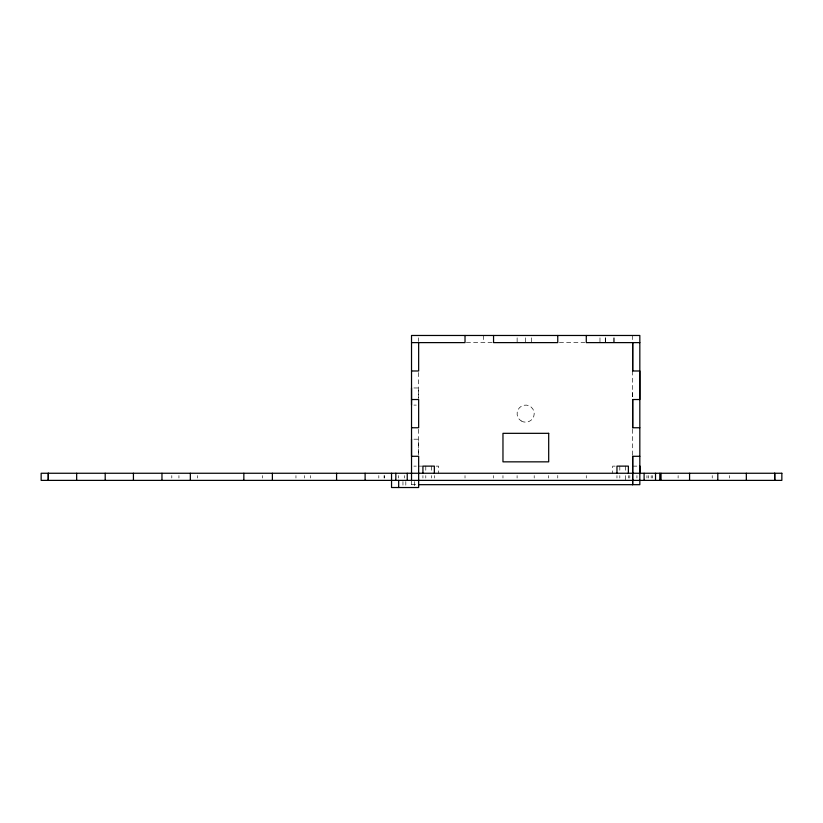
<?xml version="1.0" encoding="UTF-8"?>
<svg xmlns="http://www.w3.org/2000/svg" width="823" height="823" viewBox="0 0 823 823"><rect width="100%" height="100%" fill="white"/><g stroke="black" fill="none" stroke-linecap="round" stroke-linejoin="round"><path stroke-width="0.62" stroke-dasharray="4.12 3.09" d="M418.65 455.047L418.65 428.999M418.65 398.281L418.65 372.233M632.692 455.047L632.692 428.999M632.692 370.988L632.692 398.281L632.692 391.964M678.111 478.009L678.142 475.632M466.384 342.615L492.308 342.615M559.393 342.615L584.762 342.615M413.897 387.972L418.65 387.972L418.65 398.137M413.897 405.101L416.273 405.101M413.897 439.194L418.65 439.204L418.65 454.666M413.897 466.127L416.273 466.127M418.65 466.127L422.394 466.127M436.128 466.127L438.628 466.127L438.628 473.256M615.182 466.127L612.682 466.127L612.682 473.256M632.692 466.127L637.444 466.127M411.521 484.675L418.65 484.675M729.353 475.632L729.353 478.009M712.234 475.632L712.234 478.009M652.67 475.632L652.629 478.009M651.199 475.632L651.199 478.009M648.349 475.632L648.349 478.009M646.96 475.632L646.96 478.009M636.94 475.632L636.94 478.009M632.692 335.475L632.692 341.422M629.801 475.632L629.801 478.009M628.381 475.632L628.381 478.009M625.521 466.127L625.521 472.063M625.521 475.632L625.521 480.385M619.812 466.127L619.812 472.063M619.812 475.632L619.812 478.009M616.962 475.632L616.962 478.009M614.123 337.852L614.123 342.615M613.835 337.852L613.835 342.615M605.563 337.852L605.563 342.615M605.275 337.852L605.275 341.422M599.977 337.852L599.977 342.615M586.285 475.632L586.285 478.009M557.757 475.499L557.757 478.009M548.694 475.632L548.694 478.009M534.209 475.632L534.209 478.009M531.493 337.852L531.493 342.615M525.691 337.852L525.691 342.615M517.132 337.852L517.132 342.615M517.101 475.632L517.101 478.009M502.966 475.632L502.966 478.009M493.553 475.632L493.553 478.009M483.574 335.475L483.574 342.615M465.016 475.632L465.016 478.009M434.349 475.632L434.349 478.009M431.489 466.127L431.489 472.063M431.489 475.632L431.489 478.009M425.789 466.127L425.789 472.063M425.789 475.632L425.789 478.009M422.929 475.632L422.929 478.009M418.65 337.852L418.65 341.422M414.37 481.578L414.37 487.525M411.521 480.385L411.521 485.148M405.811 481.578L405.811 485.148M404.381 475.632L404.381 478.009M402.961 481.578L402.961 485.148M398.682 475.632L398.682 478.009M384.382 475.632L384.382 478.009M384.104 475.632L384.104 478.009M378.806 475.632L378.806 478.009M310.322 475.632L310.322 478.009M304.51 475.632L304.51 478.009M295.951 475.632L295.951 478.009M262.393 475.632L262.393 478.009M197.479 475.632L197.479 478.009M178.93 475.632L178.93 478.009M171.801 475.632L171.801 478.009M521.216 420.954A8.559 8.559 0 0 0 534.209 413.825A8.559 8.559 0 0 0 521.535 406.13A8.559 8.559 0 0 0 521.216 420.954"/><path stroke-width="1.23" d="M411.521 473.564L411.521 335.475L639.831 335.475L639.831 399.525L632.681 399.525L632.692 427.754L639.831 427.754M418.65 473.564L418.65 456.292L411.521 456.292L411.521 439.204M418.65 342.615L418.65 370.988L411.521 370.988M632.692 456.292L632.692 473.564L632.692 456.292L639.831 456.292M632.692 370.988L632.692 342.615L632.671 370.988L639.831 370.988L639.831 473.564M632.661 479.737L632.661 484.675L632.661 473.256L632.661 480.385M411.521 342.615L465.016 342.615L465.016 335.475M639.831 342.615L586.285 342.615L586.285 335.475M411.521 399.525L418.65 399.525L418.65 427.754L411.521 427.754M418.65 484.675L639.831 484.675L639.831 466.127M632.681 399.525L632.692 427.754M746.338 473.256L746.338 480.385M717.8 473.256L717.8 480.385M689.571 473.256L689.571 480.385M661.034 473.256L661.034 480.385M659.799 473.256L659.799 480.385M655.52 473.256L655.52 480.385M644.111 473.256L644.111 480.385M639.79 466.127L639.79 473.256M628.381 473.256L628.381 466.127L616.962 466.127L616.962 473.256M557.757 335.475L557.757 342.615L493.553 342.615L493.553 335.475M434.349 473.256L434.349 466.127L422.929 466.127L422.929 473.256M418.65 473.256L418.65 487.525L391.542 487.525L391.542 473.256M411.521 387.993L411.521 405.081M411.521 473.256L411.521 480.385M407.241 473.256L407.241 480.385M398.682 480.385L398.682 487.525M395.822 473.256L395.822 480.385M365.114 473.256L365.114 480.385M336.576 473.256L336.576 480.385M272.382 473.256L272.382 480.385M243.845 473.256L243.845 480.385M190.339 473.256L190.339 480.385M161.966 473.256L161.966 480.385M133.429 473.256L133.429 480.385M105.2 473.256L105.2 480.385M76.662 473.256L76.662 480.385M48.279 473.256L48.279 480.385L48.279 473.256M774.721 473.256L774.721 480.385L774.721 473.256M548.694 433.33L502.966 433.33L502.966 461.847L548.694 461.847L548.694 433.33M781.85 473.256L41.15 473.256L41.15 480.385L781.85 480.385L781.85 473.256"/></g></svg>
